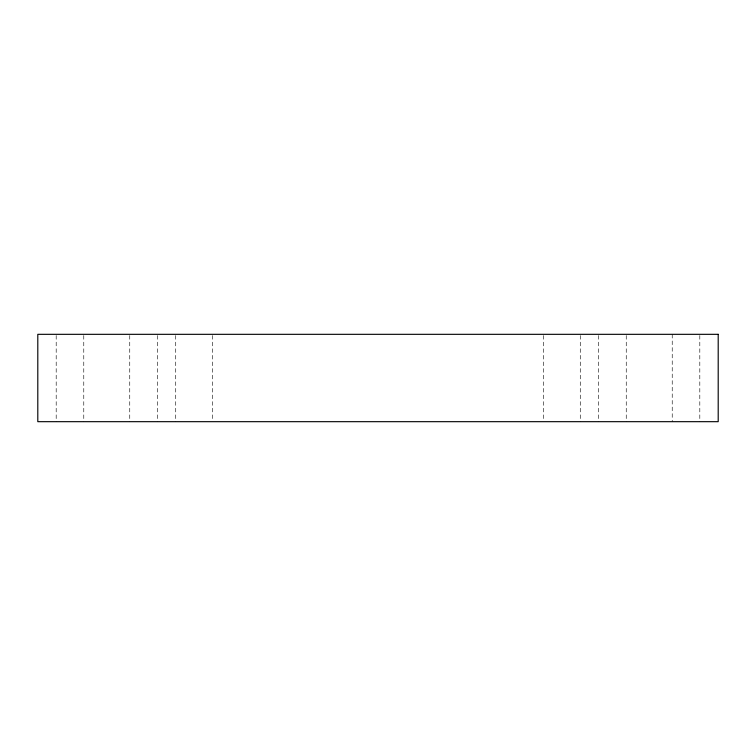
<?xml version="1.0" encoding="UTF-8"?>
<svg xmlns="http://www.w3.org/2000/svg" width="756" height="756" viewBox="0 0 756 756"><rect width="100%" height="100%" fill="white"/><g stroke="black" fill="none" stroke-linecap="round" stroke-linejoin="round"><path stroke-width="0.57" stroke-dasharray="3.78 2.83" d="M699.81 335.503L699.81 421.678M672.226 334.322L672.226 421.678M626.251 335.503L626.251 421.678M598.667 335.503L598.667 421.678M580.277 335.503L580.277 421.678M543.507 335.503L543.507 420.497M212.493 335.503L212.493 420.497M175.723 335.503L175.723 421.678M157.333 335.503L157.333 421.678M129.749 335.503L129.749 421.678M83.774 335.503L83.774 421.678M56.19 335.503L56.19 421.678"/><path stroke-width="1.13" d="M718.2 334.322L37.8 334.322L37.8 421.678L718.2 421.678L718.2 334.322"/></g></svg>
